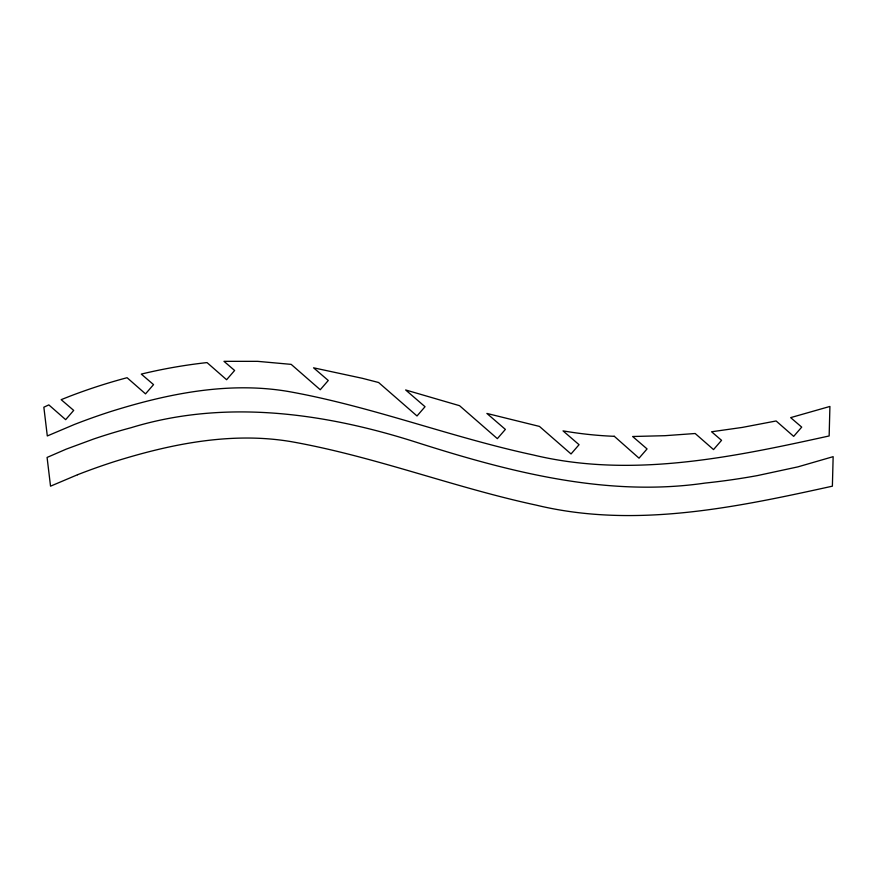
<?xml version="1.0" encoding="UTF-8"?>
<svg xmlns="http://www.w3.org/2000/svg" width="877" height="877" viewBox="0 0 877 877"><rect width="100%" height="100%" fill="white"/><g stroke="black" fill="none" stroke-linecap="round" stroke-linejoin="round"><path stroke-width="1.32" d="M614.207 436.22L639.037 458.178L647.062 448.925L632.635 436.505L664.898 435.694L695.176 433.512L713.527 449.583L721.552 440.331L711.576 431.769L742.304 427.417L776.112 420.971L793.685 436.373L801.71 427.121L790.648 417.627L829.916 406.446L829.149 435.957C732.514 457.224 631.319 478.689 533.084 454.922C450.559 437.206 371.366 406.237 288.171 391.46C228.678 381.352 168.077 393.609 111.258 411.379A630.212 630.212 0 0 0 74.282 424.523L47.303 435.957L43.85 407.202L48.838 404.9L65.665 419.655L73.69 410.403L61.16 399.66L70.204 396.086A564.404 564.404 0 0 1 127.088 377.713L145.516 393.872L153.541 384.619L141.285 374.095L144.99 373.218A521.333 521.333 0 0 1 205.963 362.705L207.082 362.639L226.606 379.73L234.619 370.478L223.986 361.335L257.619 361.346L291.186 364.372L320.248 389.739L328.272 380.486L313.56 367.814L362.387 378.316L378.601 382.504L417.013 415.972L425.038 406.72L405.645 389.969L459.548 405.689L497.358 438.653L505.382 429.401L486.888 413.44L539.454 426.419L571.037 453.957L579.061 444.705L563.034 430.892L566.257 431.407A391.58 391.58 0 0 0 614.207 436.318M77.516 474.742L50.537 486.176L47.084 457.432L66.235 449.134L93.795 438.96A576.551 576.551 0 0 1 131.013 427.724C225.4 398.728 325.86 413.089 418.176 442.863C510.633 472.275 607.377 497.281 705.086 483.074A690.89 690.89 0 0 0 757.476 475.575L797.895 466.871L833.15 456.665L832.383 486.176C735.748 507.443 634.553 528.908 536.318 505.152C453.793 487.426 374.6 456.468 291.405 441.69C231.912 431.572 171.322 443.828 114.492 461.598A630.234 630.234 0 0 0 77.516 474.742"/></g></svg>
